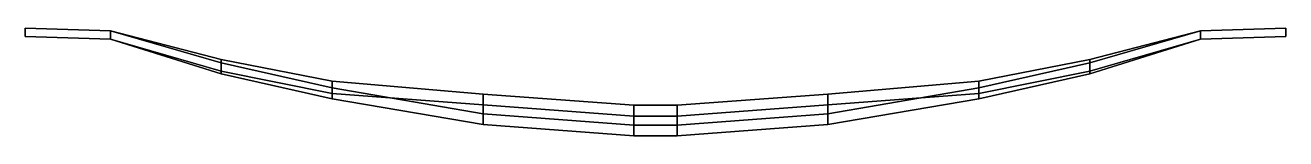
# Model space of a CAD drawing. Extents: x -178 to 179, y -31 to -1.
import ezdxf

# ---------------------------------------------------------------- set-up
doc = ezdxf.new("R2010")
doc.units = 0
doc.layers.add('METAL', color=34, linetype='CONTINUOUS')

msp = doc.modelspace()

# ---------------------------------------------------------------- meshes
at = {"layer": 'METAL'}
mesh = msp.add_polyface(dxfattribs=at)
corners = [(-178.5, -3.1, 30.09), (-178.5, -3.1, 30.09), (-178.5, -3.1, 30.09), (-154.36, -3.83, 30.09), (-154.36, -3.83, 30.09), (-122.91, -13.63, 30.09), (-122.91, -13.63, 30.09), (-91.47, -20.71, 30.09), (-91.47, -20.71, 30.09), (91.83, -20.71, 30.09), (91.83, -20.71, 30.09), (123.28, -13.63, 30.09), (123.28, -13.63, 30.09), (154.72, -3.83, 30.09), (154.72, -3.83, 30.09), (178.86, -3.1, 30.09), (178.86, -3.1, 30.09), (178.86, -3.1, 30.09), (-178.5, -0.74, 29.79), (-178.5, -0.74, 29.79), (-178.5, -0.74, 29.79), (-154.36, -1.46, 29.79), (-154.36, -1.46, 29.79), (154.72, -1.46, 29.79), (154.72, -1.46, 29.79), (178.86, -0.74, 29.79), (178.86, -0.74, 29.79), (178.86, -0.74, 29.79), (-122.91, -10.56, 28.97), (-122.91, -10.56, 28.97), (123.28, -10.56, 28.97), (123.28, -10.56, 28.97), (-91.47, -17.64, 28.15), (-91.47, -17.64, 28.15), (91.83, -17.64, 28.15), (91.83, -17.64, 28.15), (-48.71, -24.98, 27.64), (-48.71, -24.98, 27.64), (49.07, -24.98, 27.64), (49.07, -24.98, 27.64), (-5.94, -28.15, 27.27), (-5.94, -28.15, 27.27), (6.31, -28.15, 27.27), (6.31, -28.15, 27.27), (-48.71, -28.04, 27), (-48.71, -28.04, 27), (49.07, -28.04, 27), (49.07, -28.04, 27), (-5.94, -31.21, 26.06), (-5.94, -31.21, 26.06), (6.31, -31.21, 26.06), (6.31, -31.21, 26.06), (-178.5, -3.06, 15.05), (-178.5, -3.06, 15.05), (-178.5, -0.7, 15.05), (-178.5, -0.7, 15.05), (-154.36, -3.79, 15.05), (-154.36, -1.42, 15.05), (-122.91, -12.85, 15.05), (-122.91, -9.57, 15.05), (-91.47, -19.2, 15.05), (-91.47, -15.71, 15.05), (-48.71, -22.43, 15.05), (-48.71, -19.37, 15.05), (-5.94, -25.6, 15.05), (-5.94, -22.53, 15.05), (6.31, -25.6, 15.05), (6.31, -22.53, 15.05), (49.07, -22.43, 15.05), (49.07, -19.37, 15.05), (91.83, -19.2, 15.05), (91.83, -15.71, 15.05), (123.28, -12.85, 15.05), (123.28, -9.57, 15.05), (154.72, -3.79, 15.05), (154.72, -1.42, 15.05), (178.86, -3.06, 15.05), (178.86, -3.06, 15.05), (178.86, -0.7, 15.05), (178.86, -0.7, 15.05), (-5.94, -31.21, 4.03), (-5.94, -31.21, 4.03), (6.31, -31.21, 4.03), (6.31, -31.21, 4.03), (-48.71, -28.04, 3.09), (-48.71, -28.04, 3.09), (49.07, -28.04, 3.09), (49.07, -28.04, 3.09), (-5.94, -28.15, 2.82), (-5.94, -28.15, 2.82), (6.31, -28.15, 2.82), (6.31, -28.15, 2.82), (-48.71, -24.98, 2.45), (-48.71, -24.98, 2.45), (49.07, -24.98, 2.45), (49.07, -24.98, 2.45), (-91.47, -17.64, 1.95), (-91.47, -17.64, 1.95), (91.83, -17.64, 1.95), (91.83, -17.64, 1.95), (-122.91, -10.56, 1.12), (-122.91, -10.56, 1.12), (123.28, -10.56, 1.12), (123.28, -10.56, 1.12), (-178.5, -0.74, 0.3), (-178.5, -0.74, 0.3), (-178.5, -0.74, 0.3), (-154.36, -1.46, 0.3), (-154.36, -1.46, 0.3), (154.72, -1.46, 0.3), (154.72, -1.46, 0.3), (178.86, -0.74, 0.3), (178.86, -0.74, 0.3), (178.86, -0.74, 0.3), (-178.5, -3.1), (-178.5, -3.1), (-178.5, -3.1), (-154.36, -3.83), (-154.36, -3.83), (-122.91, -13.63), (-122.91, -13.63), (-91.47, -20.71), (-91.47, -20.71), (91.83, -20.71), (91.83, -20.71), (123.28, -13.63), (123.28, -13.63), (154.72, -3.83), (154.72, -3.83), (178.86, -3.1), (178.86, -3.1), (178.86, -3.1)]
mesh.append_faces([[corners[k] for k in face] for face in [(18, 0, 3, 21), (32, 28, 5, 7), (32, 7, 44, 36), (36, 44, 48, 40), (2, 53, 56, 4), (6, 58, 60, 8), (8, 60, 62, 45), (45, 62, 64, 49), (1, 20, 54, 52), (65, 41, 43, 67), (19, 22, 57, 55), (22, 29, 59, 57), (33, 37, 63, 61), (37, 41, 65, 63), (106, 108, 118, 116), (97, 122, 120, 101), (97, 93, 85, 122), (93, 89, 81, 85), (114, 117, 56, 53), (60, 58, 119, 121), (121, 84, 62, 60), (84, 80, 64, 62), (115, 52, 54, 104), (105, 55, 57, 107), (59, 100, 107, 57), (96, 61, 63, 92), (92, 63, 65, 88), (48, 50, 42, 40), (64, 66, 51, 49), (81, 89, 91, 83), (64, 80, 82, 66), (25, 23, 13, 15), (34, 9, 11, 30), (34, 38, 46, 9), (38, 42, 50, 46), (17, 14, 74, 76), (70, 72, 12, 10), (10, 47, 68, 70), (47, 51, 66, 68), (16, 77, 79, 27), (26, 78, 75, 24), (73, 31, 24, 75), (35, 71, 69, 39), (39, 69, 67, 43), (113, 131, 128, 110), (99, 103, 126, 124), (99, 124, 87, 95), (95, 87, 83, 91), (129, 76, 74, 127), (125, 72, 70, 123), (123, 70, 68, 86), (86, 68, 66, 82), (130, 111, 79, 77), (90, 88, 65, 67), (112, 109, 75, 78), (109, 102, 73, 75), (98, 94, 69, 71), (94, 90, 67, 69), (28, 21, 3, 5), (4, 56, 58, 6), (29, 33, 61, 59), (118, 108, 101, 120), (58, 56, 117, 119), (61, 96, 100, 59), (13, 23, 30, 11), (72, 74, 14, 12), (71, 35, 31, 73), (103, 110, 128, 126), (127, 74, 72, 125), (102, 98, 71, 73)]])

doc.saveas('drawing.dxf')
